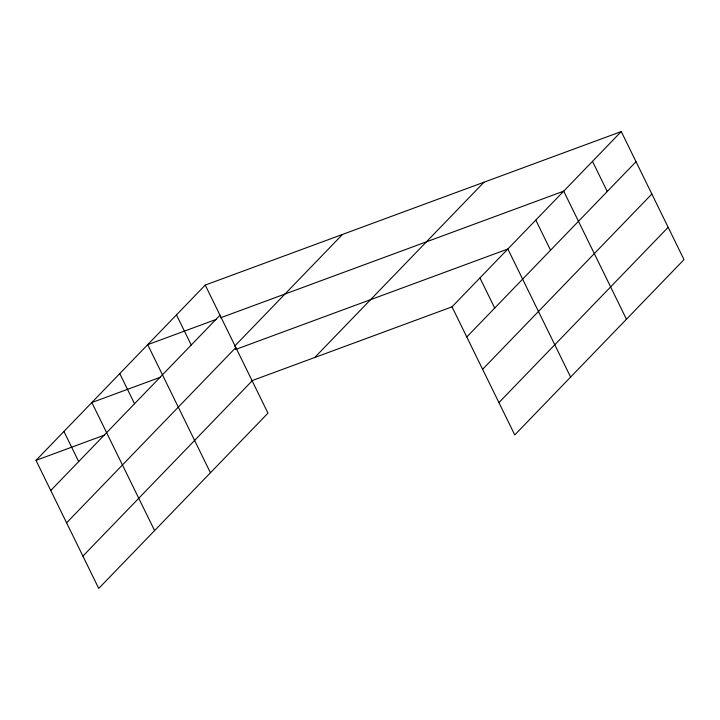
<?xml version="1.0" encoding="UTF-8"?>
<svg xmlns="http://www.w3.org/2000/svg" width="720" height="720" viewBox="0 0 720 720"><rect width="100%" height="100%" fill="white"/><g stroke="black" fill="none" stroke-linecap="round" stroke-linejoin="round"><path stroke-width="1.08" d="M205.236 285.084L267.984 413.154L98.739 588.438L36 460.368L205.236 285.084L621.261 131.562L684 259.632L514.764 434.916L452.016 306.846L621.261 131.562M50.76 490.5L220.005 315.225M234.567 346.239L342.531 234.423M66.6 522.819L235.836 347.544M82.908 556.119L252.144 380.835M314.73 357.507L483.975 182.232M466.785 336.978L636.021 161.703M482.616 369.297L651.852 194.022M498.924 402.597L668.169 227.313M216.342 319.347L147.699 344.682L210.438 472.752M220.5 317.817L563.715 191.16L626.454 319.23M160.497 377.19L91.845 402.525L154.593 530.595M235.377 349.56L507.87 249.003L570.609 377.073M36 460.368L104.643 435.033M251.289 380.916L452.016 306.846M592.488 161.361L607.257 191.502M535.797 220.086L550.557 250.218M479.943 277.929L494.712 308.061M176.472 314.883L191.232 345.024M119.772 373.599L134.541 403.74M63.927 431.442L78.687 461.583"/></g></svg>
